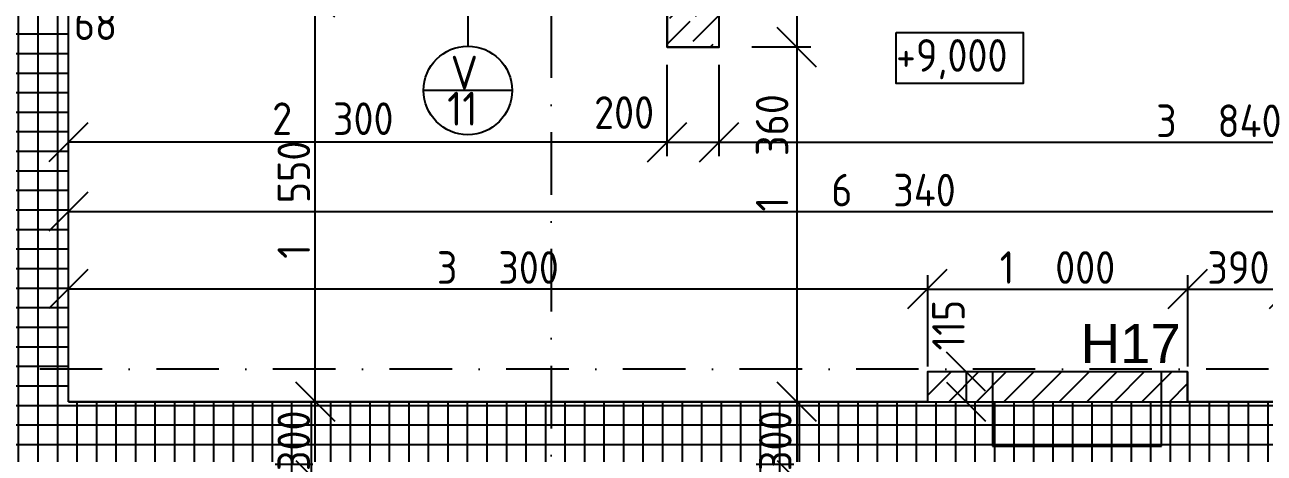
# Model space of a CAD drawing. Extents: x 4511820 to 5180432, y -1526536 to -944957.
# Drawn here: x 5102725 to 5107487, y -1028356 to -1026712 of the extents above; entities that cross this region are included whole.
import ezdxf

# ---------------------------------------------------------------- set-up
doc = ezdxf.new("R2010")
doc.units = 0
doc.header["$MEASUREMENT"] = 0
doc.linetypes.add('BODKOCIARKOVANA_3', pattern=[5.6, 3, -1.3, 0, -1.3])
doc.layers.get('0').update_dxf_attribs({"linetype": 'CONTINUOUS'})
doc.layers.get('Defpoints').update_dxf_attribs({"color": 61, "linetype": 'CONTINUOUS'})
for name, color, linetype in [('KÓTY', 4, 'CONTINUOUS'), ('MÚRY', 1, 'CONTINUOUS'), ('osi', 253, 'CONTINUOUS'), ('Plochy', 41, 'CONTINUOUS'), ('TENKÁ', 7, 'CONTINUOUS'), ('tzb', 153, 'CONTINUOUS'), ('ŠRAFY', 82, 'CONTINUOUS')]:
    doc.layers.add(name, color=color, linetype=linetype)
doc.styles.add('ARIAL', font='arial.ttf')
doc.styles.add('STYLE1', font='isocp.shx')
doc.dimstyles.new('STANDARD-50', dxfattribs={"dimtxt": 125, "dimasz": 150, "dimexe": 10, "dimexo": 200, "dimgap": 20, "dimtad": 1, "dimdsep": 46, "dimlunit": 6, "dimtxsty": 'STYLE1', "dimblk1": 'OBLIQUE', "dimblk2": 'OBLIQUE', "dimsah": 1, "dimcen": 2.5, "dimse1": 1, "dimse2": 1, "dimadec": 0, "dimazin": 0, "dimtfac": 1, "dimtmove": 1, "dimatfit": 3, "dimldrblk": 'OBLIQUE', "dimfxl": 1, "dimtolj": 1, "dimtzin": 0, "dimarcsym": 0})

# ---------------------------------------------------------------- blocks, each defined once
blk = doc.blocks.new('_OBLIQUE')
at = {"color": 0, "linetype": 'ByBlock'}
blk.add_line((-0.5, -0.5), (0.5, 0.5), dxfattribs=at)
blk = doc.blocks.new('*D19689')
at = {"layer": 'Defpoints', "color": 0}
for p in [(5105312.5, -1025498.2), (5105312.5, -1026798.2), (5105691, -1026798.2)]:
    blk.add_point(p, dxfattribs=at)
at = {"layer": 'KÓTY', "color": 0, "lineweight": -2}
blk.add_line((5105691, -1025498.2), (5105691, -1026798.2), dxfattribs=at)
at = {"layer": 'KÓTY', "color": 0, "linetype": 'ByBlock', "lineweight": -2, "xscale": 150, "yscale": 150, "zscale": 150}
for p, rotation in [((5105691, -1025498.2), 90), ((5105691, -1026798.2), 270)]:
    blk.add_blockref('_OBLIQUE', p, dxfattribs=dict(at, rotation=rotation))
at = {"layer": 'KÓTY', "color": 0, "insert": (5105608.5, -1026148.2), "char_height": 125, "attachment_point": 5, "rotation": 90, "style": 'STYLE1'}
blk.add_mtext('\\A1;1ﾠ300', dxfattribs=at)
blk = doc.blocks.new('*D19690')
at = {"layer": 'Defpoints', "color": 0}
for p in [(5105464, -1026798.2), (5105464, -1028158.2), (5105691, -1028158.2)]:
    blk.add_point(p, dxfattribs=at)
at = {"layer": 'KÓTY', "color": 0, "lineweight": -2}
blk.add_line((5105691, -1026798.2), (5105691, -1028158.2), dxfattribs=at)
at = {"layer": 'KÓTY', "color": 0, "linetype": 'ByBlock', "lineweight": -2, "xscale": 150, "yscale": 150, "zscale": 150}
for p, rotation in [((5105691, -1026798.2), 90), ((5105691, -1028158.2), 270)]:
    blk.add_blockref('_OBLIQUE', p, dxfattribs=dict(at, rotation=rotation))
at = {"layer": 'KÓTY', "color": 0, "insert": (5105596, -1027203.5), "char_height": 125, "attachment_point": 5, "rotation": 90, "style": 'STYLE1'}
blk.add_mtext('\\A1;1ﾠ360', dxfattribs=at)
blk = doc.blocks.new('*D19726')
at = {"layer": 'Defpoints', "color": 0}
for p in [(5109232.5, -1027429), (5102892.5, -1028091.7), (5109232.5, -1028091.7)]:
    blk.add_point(p, dxfattribs=at)
at = {"layer": 'KÓTY', "color": 0, "lineweight": -2}
blk.add_line((5102892.5, -1027429), (5109232.5, -1027429), dxfattribs=at)
at = {"layer": 'KÓTY', "color": 0, "linetype": 'ByBlock', "lineweight": -2, "xscale": 150, "yscale": 150, "zscale": 150, "rotation": 180}
blk.add_blockref('_OBLIQUE', (5102892.5, -1027429), dxfattribs=at)
at = {"layer": 'KÓTY', "color": 0, "linetype": 'ByBlock', "lineweight": -2, "xscale": 150, "yscale": 150, "zscale": 150}
blk.add_blockref('_OBLIQUE', (5109232.5, -1027429), dxfattribs=at)
at = {"layer": 'KÓTY', "color": 0, "insert": (5106062.5, -1027346.4), "char_height": 125, "attachment_point": 5, "style": 'STYLE1'}
blk.add_mtext('\\A1;6ﾠ340', dxfattribs=at)
blk = doc.blocks.new('*D19727')
at = {"layer": 'Defpoints', "color": 0}
for p in [(5107192.5, -1027726), (5106192.5, -1028043.2), (5107192.5, -1028043.2)]:
    blk.add_point(p, dxfattribs=at)
at = {"layer": 'KÓTY', "color": 0, "lineweight": -2}
blk.add_line((5106192.5, -1027726), (5107192.5, -1027726), dxfattribs=at)
at = {"layer": 'KÓTY', "color": 0, "linetype": 'ByBlock', "lineweight": -2, "xscale": 150, "yscale": 150, "zscale": 150, "rotation": 180}
blk.add_blockref('_OBLIQUE', (5106192.5, -1027726), dxfattribs=at)
at = {"layer": 'KÓTY', "color": 0, "linetype": 'ByBlock', "lineweight": -2, "xscale": 150, "yscale": 150, "zscale": 150}
blk.add_blockref('_OBLIQUE', (5107192.5, -1027726), dxfattribs=at)
at = {"layer": 'KÓTY', "color": 0, "insert": (5106692.5, -1027643.4), "char_height": 125, "attachment_point": 5, "style": 'STYLE1'}
blk.add_mtext('\\A1;1ﾠ000', dxfattribs=at)
blk = doc.blocks.new('*D19728')
at = {"layer": 'Defpoints', "color": 0}
for p in [(5107582.5, -1027726), (5107192.5, -1028043.2), (5107582.5, -1028158.2)]:
    blk.add_point(p, dxfattribs=at)
at = {"layer": 'KÓTY', "color": 0, "lineweight": -2}
blk.add_line((5107192.5, -1027726), (5107582.5, -1027726), dxfattribs=at)
at = {"layer": 'KÓTY', "color": 0, "linetype": 'ByBlock', "lineweight": -2, "xscale": 150, "yscale": 150, "zscale": 150, "rotation": 180}
blk.add_blockref('_OBLIQUE', (5107192.5, -1027726), dxfattribs=at)
at = {"layer": 'KÓTY', "color": 0, "linetype": 'ByBlock', "lineweight": -2, "xscale": 150, "yscale": 150, "zscale": 150}
blk.add_blockref('_OBLIQUE', (5107582.5, -1027726), dxfattribs=at)
at = {"layer": 'KÓTY', "color": 0, "insert": (5107387.5, -1027643.5), "char_height": 125, "attachment_point": 5, "style": 'STYLE1'}
blk.add_mtext('\\A1;390', dxfattribs=at)
blk = doc.blocks.new('*D19731')
at = {"layer": 'Defpoints', "color": 0}
for p in [(5102892.5, -1027726), (5102892.5, -1028158.2), (5106192.5, -1028158.2)]:
    blk.add_point(p, dxfattribs=at)
at = {"layer": 'KÓTY', "color": 0, "lineweight": -2}
blk.add_line((5106192.5, -1027726), (5102892.5, -1027726), dxfattribs=at)
at = {"layer": 'KÓTY', "color": 0, "linetype": 'ByBlock', "lineweight": -2, "xscale": 150, "yscale": 150, "zscale": 150, "rotation": 180}
blk.add_blockref('_OBLIQUE', (5102892.5, -1027726), dxfattribs=at)
at = {"layer": 'KÓTY', "color": 0, "linetype": 'ByBlock', "lineweight": -2, "xscale": 150, "yscale": 150, "zscale": 150}
blk.add_blockref('_OBLIQUE', (5106192.5, -1027726), dxfattribs=at)
at = {"layer": 'KÓTY', "color": 0, "insert": (5104542.5, -1027643.4), "char_height": 125, "attachment_point": 5, "style": 'STYLE1'}
blk.add_mtext('\\A1;3ﾠ300', dxfattribs=at)
blk = doc.blocks.new('*D19733')
at = {"layer": 'Defpoints', "color": 0}
for p in [(5103841, -1028158.2), (5103841, -1028158.2), (5103841, -1028458.2)]:
    blk.add_point(p, dxfattribs=at)
at = {"layer": 'KÓTY', "color": 0, "lineweight": -2}
blk.add_line((5103841, -1028458.2), (5103841, -1028158.2), dxfattribs=at)
at = {"layer": 'KÓTY', "color": 0, "linetype": 'ByBlock', "lineweight": -2, "xscale": 150, "yscale": 150, "zscale": 150}
for p, rotation in [((5103841, -1028158.2), 90), ((5103841, -1028458.2), 270)]:
    blk.add_blockref('_OBLIQUE', p, dxfattribs=dict(at, rotation=rotation))
at = {"layer": 'KÓTY', "color": 0, "insert": (5103758.5, -1028308.2), "char_height": 125, "attachment_point": 5, "rotation": 90, "style": 'STYLE1'}
blk.add_mtext('\\A1;300', dxfattribs=at)
blk = doc.blocks.new('*D19734')
at = {"layer": 'Defpoints', "color": 0}
for p in [(5103841, -1026608.2), (5103841, -1026608.2), (5103841, -1028158.2)]:
    blk.add_point(p, dxfattribs=at)
at = {"layer": 'KÓTY', "color": 0, "lineweight": -2}
blk.add_line((5103841, -1028158.2), (5103841, -1026608.2), dxfattribs=at)
at = {"layer": 'KÓTY', "color": 0, "linetype": 'ByBlock', "lineweight": -2, "xscale": 150, "yscale": 150, "zscale": 150}
for p, rotation in [((5103841, -1026608.2), 90), ((5103841, -1028158.2), 270)]:
    blk.add_blockref('_OBLIQUE', p, dxfattribs=dict(at, rotation=rotation))
at = {"layer": 'KÓTY', "color": 0, "insert": (5103758.5, -1027383.2), "char_height": 125, "attachment_point": 5, "rotation": 90, "style": 'STYLE1'}
blk.add_mtext('\\A1;1ﾠ550', dxfattribs=at)
blk = doc.blocks.new('*D19777')
at = {"layer": 'Defpoints', "color": 0}
for p in [(5105691, -1028158.2), (5105691, -1028458.2), (5105691, -1028458.2)]:
    blk.add_point(p, dxfattribs=at)
at = {"layer": 'KÓTY', "color": 0, "lineweight": -2}
blk.add_line((5105691, -1028158.2), (5105691, -1028458.2), dxfattribs=at)
at = {"layer": 'KÓTY', "color": 0, "linetype": 'ByBlock', "lineweight": -2, "xscale": 150, "yscale": 150, "zscale": 150}
for p, rotation in [((5105691, -1028158.2), 90), ((5105691, -1028458.2), 270)]:
    blk.add_blockref('_OBLIQUE', p, dxfattribs=dict(at, rotation=rotation))
at = {"layer": 'KÓTY', "color": 0, "insert": (5105608.5, -1028308.2), "char_height": 125, "attachment_point": 5, "rotation": 90, "style": 'STYLE1'}
blk.add_mtext('\\A1;300', dxfattribs=at)
blk = doc.blocks.new('*D47845')
at = {"layer": 'Defpoints', "color": 0}
for p in [(5105192.5, -1026798.2), (5105392.5, -1026798.2), (5105392.5, -1027163)]:
    blk.add_point(p, dxfattribs=at)
at = {"layer": 'KÓTY', "color": 0, "lineweight": -2}
blk.add_line((5105192.5, -1027163), (5105392.5, -1027163), dxfattribs=at)
at = {"layer": 'KÓTY', "color": 0, "linetype": 'ByBlock', "lineweight": -2, "xscale": 150, "yscale": 150, "zscale": 150, "rotation": 180}
blk.add_blockref('_OBLIQUE', (5105192.5, -1027163), dxfattribs=at)
at = {"layer": 'KÓTY', "color": 0, "linetype": 'ByBlock', "lineweight": -2, "xscale": 150, "yscale": 150, "zscale": 150}
blk.add_blockref('_OBLIQUE', (5105392.5, -1027163), dxfattribs=at)
at = {"layer": 'KÓTY', "color": 0, "insert": (5105027.5, -1027049), "char_height": 125, "attachment_point": 5, "style": 'STYLE1'}
blk.add_mtext('\\A1;200', dxfattribs=at)
blk = doc.blocks.new('*D47846')
at = {"layer": 'Defpoints', "color": 0}
for p in [(5102892.5, -1026798.2), (5105192.5, -1026798.2), (5102892.5, -1027163)]:
    blk.add_point(p, dxfattribs=at)
at = {"layer": 'KÓTY', "color": 0, "lineweight": -2}
blk.add_line((5105192.5, -1027163), (5102892.5, -1027163), dxfattribs=at)
at = {"layer": 'KÓTY', "color": 0, "linetype": 'ByBlock', "lineweight": -2, "xscale": 150, "yscale": 150, "zscale": 150, "rotation": 180}
blk.add_blockref('_OBLIQUE', (5102892.5, -1027163), dxfattribs=at)
at = {"layer": 'KÓTY', "color": 0, "linetype": 'ByBlock', "lineweight": -2, "xscale": 150, "yscale": 150, "zscale": 150}
blk.add_blockref('_OBLIQUE', (5105192.5, -1027163), dxfattribs=at)
at = {"layer": 'KÓTY', "color": 0, "insert": (5103908.5, -1027072.5), "char_height": 125, "attachment_point": 5, "style": 'STYLE1'}
blk.add_mtext('\\A1;2ﾠ300', dxfattribs=at)
blk = doc.blocks.new('*D47847')
at = {"layer": 'Defpoints', "color": 0}
for p in [(5105392.5, -1026798.2), (5109232.5, -1026798.2), (5109232.5, -1027163)]:
    blk.add_point(p, dxfattribs=at)
at = {"layer": 'KÓTY', "color": 0, "lineweight": -2}
blk.add_line((5105392.5, -1027163), (5109232.5, -1027163), dxfattribs=at)
at = {"layer": 'KÓTY', "color": 0, "linetype": 'ByBlock', "lineweight": -2, "xscale": 150, "yscale": 150, "zscale": 150, "rotation": 180}
blk.add_blockref('_OBLIQUE', (5105392.5, -1027163), dxfattribs=at)
at = {"layer": 'KÓTY', "color": 0, "linetype": 'ByBlock', "lineweight": -2, "xscale": 150, "yscale": 150, "zscale": 150}
blk.add_blockref('_OBLIQUE', (5109232.5, -1027163), dxfattribs=at)
at = {"layer": 'KÓTY', "color": 0, "insert": (5107312.5, -1027080.5), "char_height": 125, "attachment_point": 5, "style": 'STYLE1'}
blk.add_mtext('\\A1;3ﾠ840', dxfattribs=at)
blk = doc.blocks.new('*D47862')
at = {"layer": 'Defpoints', "color": 0}
for p in [(5106192.5, -1028043.2), (5106192.5, -1028158.2), (5106341.5, -1028158.2)]:
    blk.add_point(p, dxfattribs=at)
at = {"layer": 'KÓTY', "color": 0, "lineweight": -2}
blk.add_line((5106341.5, -1028043.2), (5106341.5, -1028158.2), dxfattribs=at)
at = {"layer": 'KÓTY', "color": 0, "linetype": 'ByBlock', "lineweight": -2, "xscale": 150, "yscale": 150, "zscale": 150}
for p, rotation in [((5106341.5, -1028043.2), 90), ((5106341.5, -1028158.2), 270)]:
    blk.add_blockref('_OBLIQUE', p, dxfattribs=dict(at, rotation=rotation))
at = {"layer": 'KÓTY', "color": 0, "insert": (5106273.5, -1027864.5), "char_height": 125, "attachment_point": 5, "rotation": 90, "style": 'STYLE1'}
blk.add_mtext('\\A1;115', dxfattribs=at)

msp = doc.modelspace()

# ---------------------------------------------------------------- hatches: boundary and pattern name
at = {"layer": 'ŠRAFY', "ltscale": 0.25}
h = msp.add_hatch(dxfattribs=at)
h.set_pattern_fill('ANSI37', color=256, scale=600, angle=45)
h.set_pattern_definition([(90, (-3307273.674, 668852.734), (-75, 1e-14), []), (180, (-3307273.674, 668852.734), (-1e-14, -75), [])])
h.paths.add_polyline_path([(5105927.5, -1028458.172), (5105977.5, -1028458.172), (5106327.5, -1028458.172), (5106442.5, -1028458.172), (5106667.5, -1028458.172), (5107467.5, -1028458.172), (5107582.5, -1028458.172), (5107582.5, -1028158.172), (5102892.5, -1028158.172), (5102892.5, -1026608.172), (5102892.5, -1026328.172), (5102892.5, -1026048.172), (5102892.5, -1025768.172), (5102892.5, -1025488.172), (5102892.5, -1025208.172), (5102892.5, -1024928.172), (5102892.5, -1024648.172), (5102892.5, -1023548.172), (5102592.5, -1023548.172), (5102592.5, -1027448.172), (5102592.5, -1027563.172), (5102592.5, -1028458.172), (5102892.5, -1028458.172), (5105812.5, -1028458.172)])
at = {"layer": 'ŠRAFY'}
h = msp.add_hatch(dxfattribs=at)
h.set_pattern_fill('ANSI36', color=256, scale=500)
h.set_pattern_definition([(45, (604181.81, 434261.69), (33.1456304, 121.533978), [156.25, -31.25, 0, -31.25])])
h.paths.add_polyline_path([(5105862.5, -1025498.172), (5105862.5, -1025298.172), (5105392.5, -1025298.172), (5105392.5, -1023548.172), (5105192.5, -1023548.172), (5105192.5, -1026798.172), (5105392.5, -1026798.172), (5105392.5, -1025498.172)])
at = {"layer": 'ŠRAFY', "ltscale": 0.25}
h = msp.add_hatch(dxfattribs=at)
h.set_pattern_fill('ANSI31', color=256, scale=600, style=0)
h.set_pattern_definition([(45, (583755.5, -773), (-53.0330086, 53.0330086), [])])
h.paths.add_polyline_path([(5106192.5, -1028043.172), (5106192.5, -1028158.172), (5107192.5, -1028158.172), (5107192.5, -1028043.172)])

# ---------------------------------------------------------------- linework, layer by layer
at = {"layer": 'KÓTY'}
msp.add_line((5105745, -1026798.172), (5105518, -1026798.172), dxfattribs=at)
at = {"layer": 'KÓTY', "ltscale": 25}
for p, q in [((5105192.5, -1027216.403), (5105192.5, -1026866.403)), ((5105392.5, -1027216.403), (5105392.5, -1026866.403))]:
    msp.add_line(p, q, dxfattribs=at)
at = {"layer": 'KÓTY', "ltscale": 0.25}
for p, q in [((5106192.5, -1027672.578), (5106192.5, -1028022.578)), ((5107192.5, -1027672.578), (5107192.5, -1028022.578))]:
    msp.add_line(p, q, dxfattribs=at)
at = {"layer": 'MÚRY'}
for p, q in [((5102892.5, -1028158.172), (5102892.5, -1023548.172)), ((5105192.5, -1026798.172), (5105192.5, -1023548.172)), ((5105392.5, -1026798.172), (5105392.5, -1025498.172)), ((5105392.5, -1026798.172), (5105192.5, -1026798.172)), ((5107192.5, -1028043.172), (5106192.5, -1028043.172)), ((5106192.5, -1028043.172), (5106192.5, -1028158.172)), ((5107192.5, -1028043.172), (5107192.5, -1028158.172)), ((5102892.5, -1028158.172), (5106192.5, -1028158.172)), ((5107192.5, -1028158.172), (5107632.5, -1028158.172))]:
    msp.add_line(p, q, dxfattribs=at)
at = {"layer": 'osi', "linetype": 'BODKOCIARKOVANA_3', "ltscale": 80}
for p, q in [((5104747.5, -1022195.078), (5104747.5, -1054122.98)), ((5157242.5, -1028033.172), (5093572.5, -1028033.172))]:
    msp.add_line(p, q, dxfattribs=at)
at = {"layer": 'Plochy'}
msp.add_lwpolyline([(5102892.5, -1028158.172), (5102892.5, -1026608.172), (5105192.5, -1026608.172), (5105192.5, -1026798.172), (5105392.5, -1026798.172), (5105392.5, -1025498.172), (5107192.5, -1025498.172), (5107192.5, -1023548.172), (5109232.5, -1023548.172), (5109232.5, -1034168.172), (5107632.5, -1034168.172), (5107632.5, -1028158.172), (5107192.5, -1028158.172), (5107192.5, -1028043.172), (5106192.5, -1028043.172), (5106192.5, -1028158.172)], close=True, dxfattribs=at)
at = {"layer": 'TENKÁ', "ltscale": 0.25}
for p, q in [((5104427.097, -1026674.687), (5104427.097, -1026794.089)), ((5104597.097, -1026964.089), (5104257.097, -1026964.089))]:
    msp.add_line(p, q, dxfattribs=at)
at = {"layer": 'TENKÁ'}
msp.add_line((5106192.5, -1028158.172), (5107192.5, -1028158.172), dxfattribs=at)
at = {"layer": 'TENKÁ', "ltscale": 0.25}
msp.add_lwpolyline([(5106072.827, -1026741.997), (5106560.442, -1026741.997), (5106560.442, -1026937.395), (5106072.827, -1026937.395)], close=True, dxfattribs=at)
msp.add_circle((5104427.097, -1026964.089), 170, dxfattribs=at)
at = {"layer": 'tzb'}
for p, q in [((5106442.5, -1028043.172), (5106442.5, -1028328.172)), ((5107092.5, -1028328.172), (5107092.5, -1028043.172)), ((5106442.5, -1028328.172), (5107092.5, -1028328.172))]:
    msp.add_line(p, q, dxfattribs=at)

# ---------------------------------------------------------------- texts
at = {"layer": 'TENKÁ', "ltscale": 0.25, "style": 'STYLE1'}
for s, p in [('68', (5102913.483, -1026770.68)), ('+9,000', (5106072.216, -1026892.198))]:
    msp.add_text(s, height=125, dxfattribs=at).set_placement(p)
at = {"layer": 'TENKÁ', "style": 'STYLE1'}
for s, p in [('V', (5104361.067, -1026960.589)), ('11', (5104347.567, -1027099.226))]:
    msp.add_text(s, height=130, dxfattribs=at).set_placement(p)
at = {"layer": 'tzb', "lineweight": 40, "ltscale": 0.25, "style": 'ARIAL'}
msp.add_text('H17', height=150, dxfattribs=at).set_placement((5106781.671, -1028010.322))

# ---------------------------------------------------------------- dimensions: what is measured, and where the dimension line sits
at = {"layer": 'KÓTY'}
dim = msp.add_linear_dim(base=(5105691, -1026798.172), p1=(5105312.5, -1025498.172), p2=(5105312.5, -1026798.172), angle=90, dimstyle='STANDARD-50', override={"dimtxsty": 'STYLE1', "dimldrblk": 'OBLIQUE'}, dxfattribs=at)
dim.commit()
dim.dimension.update_dxf_attribs({"geometry": '*D19689', "text_midpoint": (5105608.457, -1026148.172)})
for base, p1, p2, picture, middle in [((5103841, -1026608.172), (5103841, -1028158.172), (5103841, -1026608.172), '*D19734', (5103758.457, -1027383.172)), ((5103841, -1028158.172), (5103841, -1028458.172), (5103841, -1028158.172), '*D19733', (5103758.5, -1028308.172)), ((5105691, -1028458.172), (5105691, -1028158.172), (5105691, -1028458.172), '*D19777', (5105608.5, -1028308.172))]:
    dim = msp.add_linear_dim(base=base, p1=p1, p2=p2, angle=90, dimstyle='STANDARD-50', dxfattribs=at)
    dim.commit()
    dim.dimension.update_dxf_attribs({"geometry": picture, "text_midpoint": middle})
dim = msp.add_linear_dim(base=(5105691, -1028158.172), p1=(5105464, -1026798.172), p2=(5105464, -1028158.172), angle=90, dimstyle='STANDARD-50', dxfattribs=at)
dim.commit()
dim.dimension.update_dxf_attribs({"geometry": '*D19690', "text_midpoint": (5105678.5, -1027203.48), "dimtype": 160})
for base, p2, picture, middle in [((5102892.5, -1027163), (5102892.5, -1026798.172), '*D47846', (5103908.5, -1027155)), ((5105392.5, -1027163), (5105392.5, -1026798.172), '*D47845', (5105027.5, -1027131.5))]:
    dim = msp.add_linear_dim(base=base, p1=(5105192.5, -1026798.172), p2=p2, dimstyle='STANDARD-50', override={"dimtxsty": 'STYLE1', "dimldrblk": 'OBLIQUE'}, dxfattribs=at)
    dim.commit()
    dim.dimension.update_dxf_attribs({"geometry": picture, "text_midpoint": middle, "dimtype": 160})
dim = msp.add_linear_dim(base=(5109232.5, -1027163), p1=(5105392.5, -1026798.172), p2=(5109232.5, -1026798.172), dimstyle='STANDARD-50', override={"dimtxsty": 'STYLE1', "dimldrblk": 'OBLIQUE'}, dxfattribs=at)
dim.commit()
dim.dimension.update_dxf_attribs({"geometry": '*D47847', "text_midpoint": (5107312.5, -1027080.457)})
for base, p1, p2, picture, middle in [((5109232.5, -1027428.98), (5102892.5, -1028091.672), (5109232.5, -1028091.672), '*D19726', (5106062.5, -1027346.438)), ((5102892.5, -1027725.98), (5106192.5, -1028158.172), (5102892.5, -1028158.172), '*D19731', (5104542.5, -1027643.438)), ((5107192.5, -1027725.98), (5106192.5, -1028043.172), (5107192.5, -1028043.172), '*D19727', (5106692.5, -1027643.438)), ((5107582.5, -1027725.98), (5107192.5, -1028043.172), (5107582.5, -1028158.172), '*D19728', (5107387.5, -1027643.48))]:
    dim = msp.add_linear_dim(base=base, p1=p1, p2=p2, dimstyle='STANDARD-50', dxfattribs=at)
    dim.commit()
    dim.dimension.update_dxf_attribs({"geometry": picture, "text_midpoint": middle})
dim = msp.add_linear_dim(base=(5106341.5, -1028158.172), p1=(5106192.5, -1028043.172), p2=(5106192.5, -1028158.172), angle=90, dimstyle='STANDARD-50', override={"dimtxsty": 'STYLE1', "dimldrblk": 'OBLIQUE'}, dxfattribs=at)
dim.commit()
dim.dimension.update_dxf_attribs({"geometry": '*D47862', "text_midpoint": (5106356, -1027864.5), "dimtype": 160})

doc.saveas('drawing.dxf')
